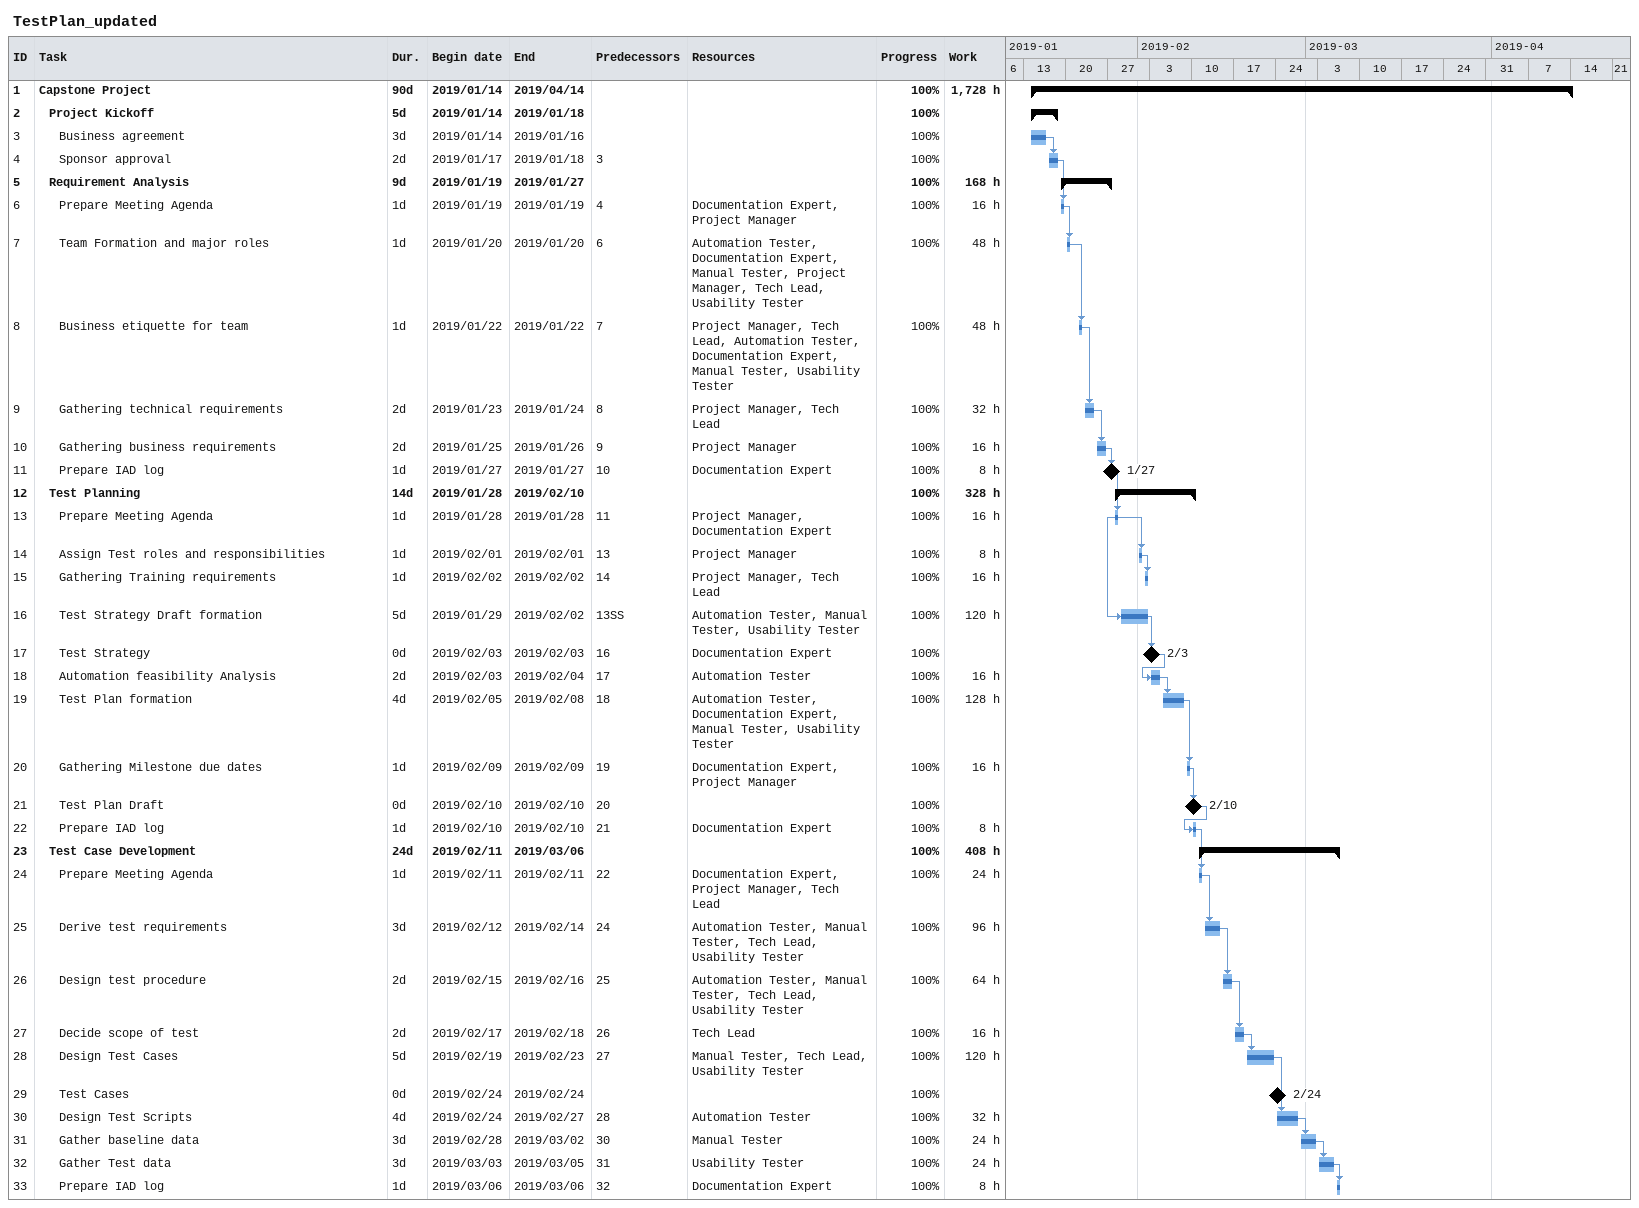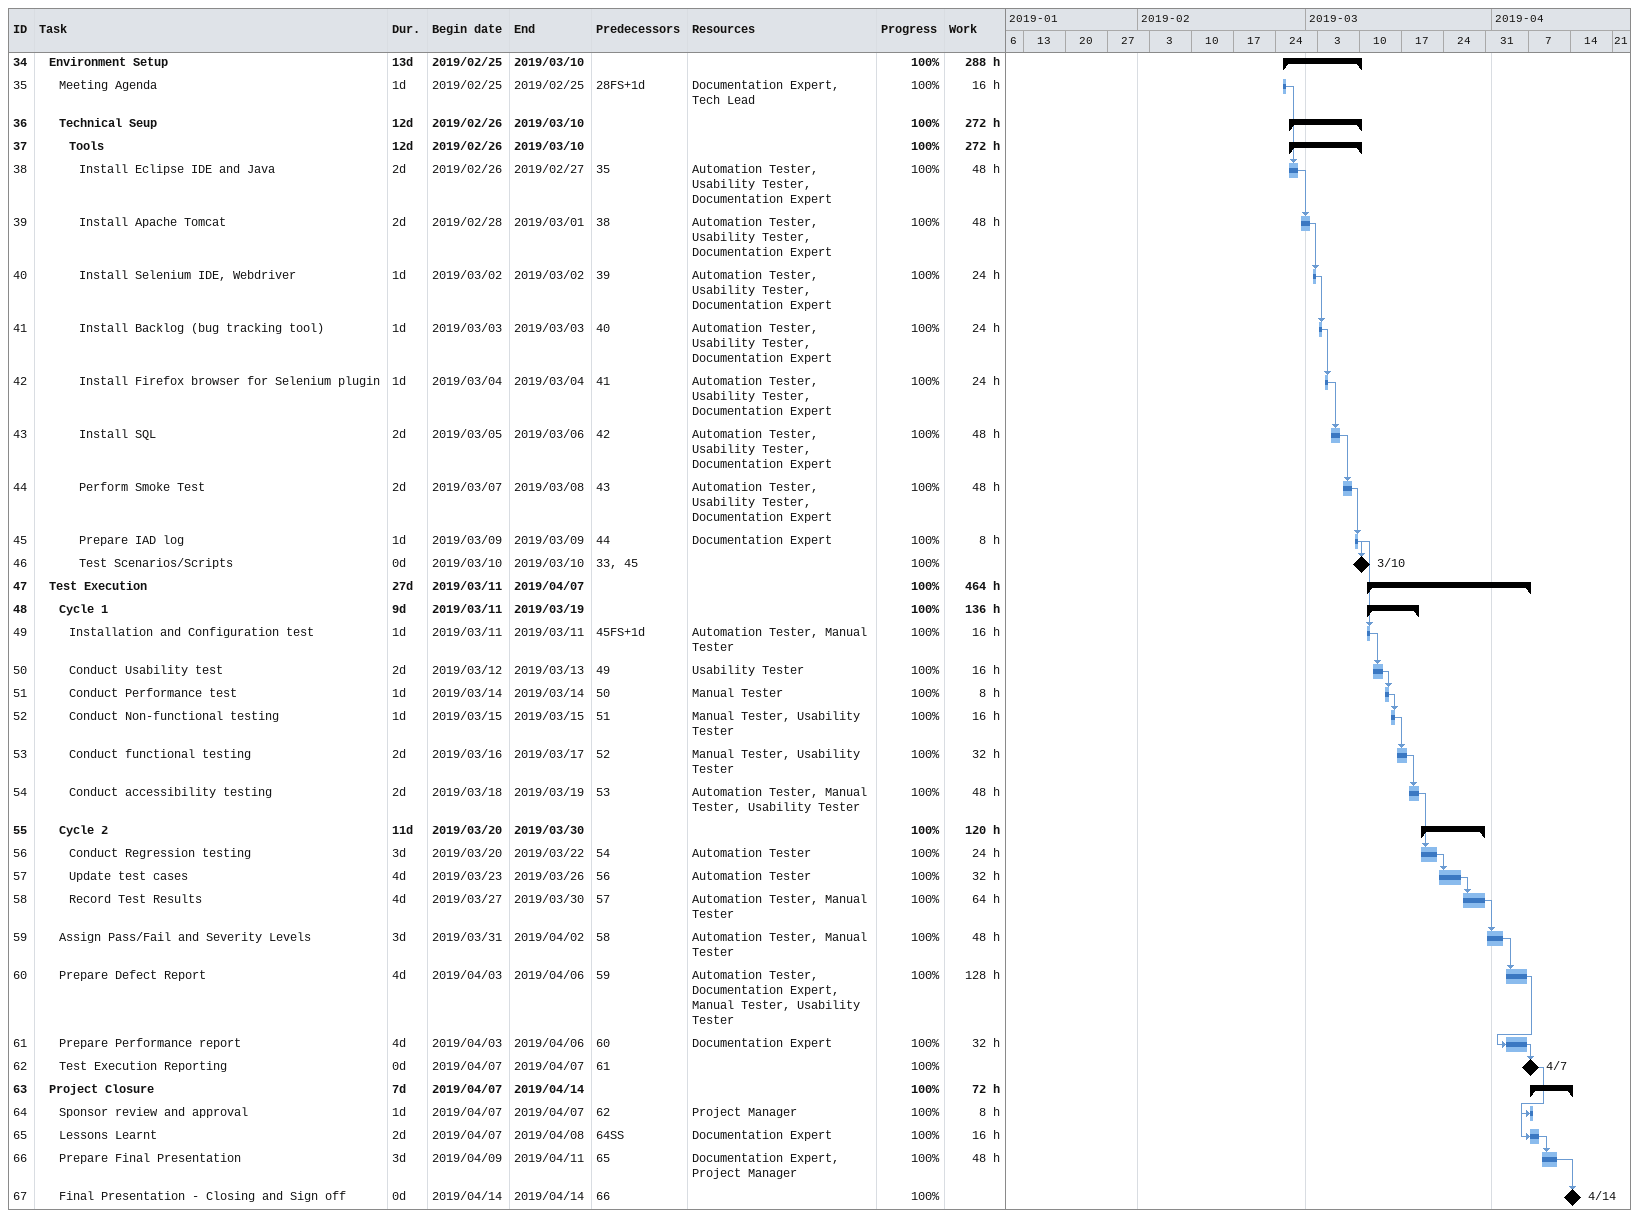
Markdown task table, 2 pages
TestPlan_updated

| ID | Level | Task | Duration | Start | Finish | Predecessors | Resources | % complete | Work (h) |
|---|---|---|---|---|---|---|---|---|---|
| 1 | 1 | **Capstone Project** | 90d | 2019-01-14 | 2019-04-14 |  |  | 100 | 1728 |
| 2 | 2 | **Project Kickoff** | 5d | 2019-01-14 | 2019-01-18 |  |  | 100 |  |
| 3 | 3 | Business agreement | 3d | 2019-01-14 | 2019-01-16 |  |  | 100 |  |
| 4 | 3 | Sponsor approval | 2d | 2019-01-17 | 2019-01-18 | 3 |  | 100 |  |
| 5 | 2 | **Requirement Analysis** | 9d | 2019-01-19 | 2019-01-27 |  |  | 100 | 168 |
| 6 | 3 | Prepare Meeting Agenda | 1d | 2019-01-19 | 2019-01-19 | 4 | Documentation Expert, Project Manager | 100 | 16 |
| 7 | 3 | Team Formation and major roles | 1d | 2019-01-20 | 2019-01-20 | 6 | Automation Tester, Documentation Expert, Manual Tester, Project Manager, Tech Lead, Usability Tester | 100 | 48 |
| 8 | 3 | Business etiquette for team | 1d | 2019-01-22 | 2019-01-22 | 7 | Project Manager, Tech Lead, Automation Tester, Documentation Expert, Manual Tester, Usability Tester | 100 | 48 |
| 9 | 3 | Gathering technical requirements | 2d | 2019-01-23 | 2019-01-24 | 8 | Project Manager, Tech Lead | 100 | 32 |
| 10 | 3 | Gathering business requirements | 2d | 2019-01-25 | 2019-01-26 | 9 | Project Manager | 100 | 16 |
| 11 | 3 | Prepare IAD log | 1d | 2019-01-27 | 2019-01-27 | 10 | Documentation Expert | 100 | 8 |
| 12 | 2 | **Test Planning** | 14d | 2019-01-28 | 2019-02-10 |  |  | 100 | 328 |
| 13 | 3 | Prepare Meeting Agenda | 1d | 2019-01-28 | 2019-01-28 | 11 | Project Manager, Documentation Expert | 100 | 16 |
| 14 | 3 | Assign Test roles and responsibilities | 1d | 2019-02-01 | 2019-02-01 | 13 | Project Manager | 100 | 8 |
| 15 | 3 | Gathering Training requirements | 1d | 2019-02-02 | 2019-02-02 | 14 | Project Manager, Tech Lead | 100 | 16 |
| 16 | 3 | Test Strategy Draft formation | 5d | 2019-01-29 | 2019-02-02 | 13SS | Automation Tester, Manual Tester, Usability Tester | 100 | 120 |
| 17 | 3 | Test Strategy | 0d | 2019-02-03 | 2019-02-03 | 16 | Documentation Expert | 100 |  |
| 18 | 3 | Automation feasibility Analysis | 2d | 2019-02-03 | 2019-02-04 | 17 | Automation Tester | 100 | 16 |
| 19 | 3 | Test Plan formation | 4d | 2019-02-05 | 2019-02-08 | 18 | Automation Tester, Documentation Expert, Manual Tester, Usability Tester | 100 | 128 |
| 20 | 3 | Gathering Milestone due dates | 1d | 2019-02-09 | 2019-02-09 | 19 | Documentation Expert, Project Manager | 100 | 16 |
| 21 | 3 | Test Plan Draft | 0d | 2019-02-10 | 2019-02-10 | 20 |  | 100 |  |
| 22 | 3 | Prepare IAD log | 1d | 2019-02-10 | 2019-02-10 | 21 | Documentation Expert | 100 | 8 |
| 23 | 2 | **Test Case Development** | 24d | 2019-02-11 | 2019-03-06 |  |  | 100 | 408 |
| 24 | 3 | Prepare Meeting Agenda | 1d | 2019-02-11 | 2019-02-11 | 22 | Documentation Expert, Project Manager, Tech Lead | 100 | 24 |
| 25 | 3 | Derive test requirements | 3d | 2019-02-12 | 2019-02-14 | 24 | Automation Tester, Manual Tester, Tech Lead, Usability Tester | 100 | 96 |
| 26 | 3 | Design test procedure | 2d | 2019-02-15 | 2019-02-16 | 25 | Automation Tester, Manual Tester, Tech Lead, Usability Tester | 100 | 64 |
| 27 | 3 | Decide scope of test | 2d | 2019-02-17 | 2019-02-18 | 26 | Tech Lead | 100 | 16 |
| 28 | 3 | Design Test Cases | 5d | 2019-02-19 | 2019-02-23 | 27 | Manual Tester, Tech Lead, Usability Tester | 100 | 120 |
| 29 | 3 | Test Cases | 0d | 2019-02-24 | 2019-02-24 |  |  | 100 |  |
| 30 | 3 | Design Test Scripts | 4d | 2019-02-24 | 2019-02-27 | 28 | Automation Tester | 100 | 32 |
| 31 | 3 | Gather baseline data | 3d | 2019-02-28 | 2019-03-02 | 30 | Manual Tester | 100 | 24 |
| 32 | 3 | Gather Test data | 3d | 2019-03-03 | 2019-03-05 | 31 | Usability Tester | 100 | 24 |
| 33 | 3 | Prepare IAD log | 1d | 2019-03-06 | 2019-03-06 | 32 | Documentation Expert | 100 | 8 |
| 34 | 2 | **Environment Setup** | 13d | 2019-02-25 | 2019-03-10 |  |  | 100 | 288 |
| 35 | 3 | Meeting Agenda | 1d | 2019-02-25 | 2019-02-25 | 28FS+1d | Documentation Expert, Tech Lead | 100 | 16 |
| 36 | 3 | **Technical Seup** | 12d | 2019-02-26 | 2019-03-10 |  |  | 100 | 272 |
| 37 | 4 | **Tools** | 12d | 2019-02-26 | 2019-03-10 |  |  | 100 | 272 |
| 38 | 5 | Install Eclipse IDE and Java | 2d | 2019-02-26 | 2019-02-27 | 35 | Automation Tester, Usability Tester, Documentation Expert | 100 | 48 |
| 39 | 5 | Install Apache Tomcat | 2d | 2019-02-28 | 2019-03-01 | 38 | Automation Tester, Usability Tester, Documentation Expert | 100 | 48 |
| 40 | 5 | Install Selenium IDE, Webdriver | 1d | 2019-03-02 | 2019-03-02 | 39 | Automation Tester, Usability Tester, Documentation Expert | 100 | 24 |
| 41 | 5 | Install Backlog (bug tracking tool) | 1d | 2019-03-03 | 2019-03-03 | 40 | Automation Tester, Usability Tester, Documentation Expert | 100 | 24 |
| 42 | 5 | Install Firefox browser for Selenium plugin | 1d | 2019-03-04 | 2019-03-04 | 41 | Automation Tester, Usability Tester, Documentation Expert | 100 | 24 |
| 43 | 5 | Install SQL | 2d | 2019-03-05 | 2019-03-06 | 42 | Automation Tester, Usability Tester, Documentation Expert | 100 | 48 |
| 44 | 5 | Perform Smoke Test | 2d | 2019-03-07 | 2019-03-08 | 43 | Automation Tester, Usability Tester, Documentation Expert | 100 | 48 |
| 45 | 5 | Prepare IAD log | 1d | 2019-03-09 | 2019-03-09 | 44 | Documentation Expert | 100 | 8 |
| 46 | 5 | Test Scenarios/Scripts | 0d | 2019-03-10 | 2019-03-10 | 33, 45 |  | 100 |  |
| 47 | 2 | **Test Execution** | 27d | 2019-03-11 | 2019-04-07 |  |  | 100 | 464 |
| 48 | 3 | **Cycle 1** | 9d | 2019-03-11 | 2019-03-19 |  |  | 100 | 136 |
| 49 | 4 | Installation and Configuration test | 1d | 2019-03-11 | 2019-03-11 | 45FS+1d | Automation Tester, Manual Tester | 100 | 16 |
| 50 | 4 | Conduct Usability test | 2d | 2019-03-12 | 2019-03-13 | 49 | Usability Tester | 100 | 16 |
| 51 | 4 | Conduct Performance test | 1d | 2019-03-14 | 2019-03-14 | 50 | Manual Tester | 100 | 8 |
| 52 | 4 | Conduct Non-functional testing | 1d | 2019-03-15 | 2019-03-15 | 51 | Manual Tester, Usability Tester | 100 | 16 |
| 53 | 4 | Conduct functional testing | 2d | 2019-03-16 | 2019-03-17 | 52 | Manual Tester, Usability Tester | 100 | 32 |
| 54 | 4 | Conduct accessibility testing | 2d | 2019-03-18 | 2019-03-19 | 53 | Automation Tester, Manual Tester, Usability Tester | 100 | 48 |
| 55 | 3 | **Cycle 2** | 11d | 2019-03-20 | 2019-03-30 |  |  | 100 | 120 |
| 56 | 4 | Conduct Regression testing | 3d | 2019-03-20 | 2019-03-22 | 54 | Automation Tester | 100 | 24 |
| 57 | 4 | Update test cases | 4d | 2019-03-23 | 2019-03-26 | 56 | Automation Tester | 100 | 32 |
| 58 | 4 | Record Test Results | 4d | 2019-03-27 | 2019-03-30 | 57 | Automation Tester, Manual Tester | 100 | 64 |
| 59 | 3 | Assign Pass/Fail and Severity Levels | 3d | 2019-03-31 | 2019-04-02 | 58 | Automation Tester, Manual Tester | 100 | 48 |
| 60 | 3 | Prepare Defect Report | 4d | 2019-04-03 | 2019-04-06 | 59 | Automation Tester, Documentation Expert, Manual Tester, Usability Tester | 100 | 128 |
| 61 | 3 | Prepare Performance report | 4d | 2019-04-03 | 2019-04-06 | 60 | Documentation Expert | 100 | 32 |
| 62 | 3 | Test Execution Reporting | 0d | 2019-04-07 | 2019-04-07 | 61 |  | 100 |  |
| 63 | 2 | **Project Closure** | 7d | 2019-04-07 | 2019-04-14 |  |  | 100 | 72 |
| 64 | 3 | Sponsor review and approval | 1d | 2019-04-07 | 2019-04-07 | 62 | Project Manager | 100 | 8 |
| 65 | 3 | Lessons Learnt | 2d | 2019-04-07 | 2019-04-08 | 64SS | Documentation Expert | 100 | 16 |
| 66 | 3 | Prepare Final Presentation | 3d | 2019-04-09 | 2019-04-11 | 65 | Documentation Expert, Project Manager | 100 | 48 |
| 67 | 3 | Final Presentation - Closing and Sign off | 0d | 2019-04-14 | 2019-04-14 | 66 |  | 100 |  |
